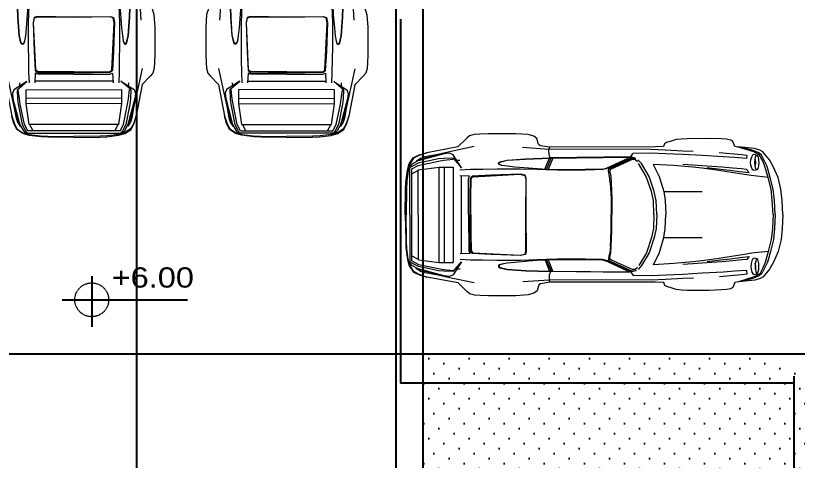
# Model space of a CAD drawing. Extents: x 250879 to 348495, y -51522 to -9360.
# Drawn here: x 308307 to 309183, y -21213 to -20714 of the extents above; entities that cross this region are included whole.
import ezdxf

# ---------------------------------------------------------------- set-up
doc = ezdxf.new("R2010")
doc.units = 0
doc.linetypes.add('CENTER2', pattern=[1.125, 0.75, -0.125, 0.125, -0.125])
doc.layers.get('0').update_dxf_attribs({"linetype": 'CONTINUOUS'})
for name, color, linetype, lineweight in [('A-text finishing', 6, 'CONTINUOUS', 13), ('AXIS CIRCLE', 10, 'CENTER2', 20), ('FIGURES', 153, 'CONTINUOUS', 0)]:
    doc.layers.add(name, color=color, linetype=linetype, lineweight=lineweight)
for name, color, linetype in [('AXIS', 1, 'CONTINUOUS'), ('FURNITURE', 4, 'CONTINUOUS'), ('HATCH', 8, 'CONTINUOUS'), ('WALL', 7, 'CONTINUOUS')]:
    doc.layers.add(name, color=color, linetype=linetype)
doc.styles.add('ARIAL', font='BOD_CR.TTF', dxfattribs={"width": 1.2})

# ---------------------------------------------------------------- blocks, each defined once
blk = doc.blocks.new('XREF1$0$02PCAR09')
at = {"color": 0, "linetype": 'ByBlock'}
for p, q in [((-138.14, 34.83), (-139.39, 33.77)), ((-136.04, 35.43), (-138.14, 34.83)), ((-133.57, 35.58), (-136.04, 35.43)), ((-129.86, 35.7), (-133.57, 35.58)), ((-117.88, 35.7), (-129.86, 35.7)), ((-112.33, 35.34), (-117.88, 35.7)), ((-109.85, 34.59), (-112.33, 35.34)), ((-108.47, 33.6), (-109.85, 34.59)), ((-139.39, 33.77), (-143.26, 30.05)), ((-107.73, 30.95), (-108.47, 33.6)), ((-52.16, 31.23), (-52.64, 29.95)), ((-51.29, 31.76), (-52.16, 31.23)), ((-48.85, 32.53), (-51.29, 31.76)), ((-47.09, 33.02), (-48.85, 32.53)), ((-44.85, 33.29), (-47.09, 33.02)), ((-42.26, 33.45), (-44.85, 33.29)), ((-32.75, 33.53), (-42.26, 33.45)), ((-27.18, 33.31), (-32.75, 33.53)), ((-24.96, 33.14), (-27.18, 33.31)), ((-22.98, 32.83), (-24.96, 33.14)), ((-22.13, 32.24), (-22.98, 32.83)), ((-21.22, 30), (-22.13, 32.24)), ((-143.26, 30.05), (-157.04, 27.42)), ((-146.25, 27.9), (-152.81, 26.43)), ((-136.16, 30.07), (-146.25, 27.9)), ((-103.18, 28.82), (-114.79, 29.59)), ((-107, 30.43), (-107.73, 30.95)), ((-102.8, 29.76), (-107, 30.43)), ((-103.18, 28.82), (-102.8, 29.76)), ((-58.2, 28.79), (-103.18, 28.82)), ((-103.18, 28.09), (-103.18, 28.82)), ((-103.06, 26.7), (-103.18, 28.09)), ((-56.22, 29.83), (-102.8, 29.76)), ((-58.2, 28.77), (-51.78, 28.55)), ((-52.64, 29.95), (-56.22, 29.83)), ((-51.78, 28.55), (-44.15, 28.14)), ((-44.15, 28.14), (-39.54, 27.93)), ((-19.65, 29.66), (-21.22, 30)), ((-12.48, 29.04), (-19.65, 29.78)), ((-12.79, 27.56), (-19.65, 29.66)), ((-13.04, 28.18), (-17.96, 29.55)), ((-10.59, 27.09), (-13.04, 28.18)), ((-10.14, 28.29), (-12.48, 29.04)), ((-8.78, 27.56), (-10.14, 28.29)), ((-164.79, 22.49), (-162.98, 25.22)), ((-162.81, 24.98), (-164.42, 22.49)), ((-162.98, 25.22), (-160.29, 26.5)), ((-160.49, 26.23), (-162.81, 24.98)), ((-159.78, 24.91), (-161.5, 23.73)), ((-149.39, 26.87), (-160.88, 23.8)), ((-151.85, 24.65), (-160.77, 22.81)), ((-157.04, 27.42), (-160.49, 26.23)), ((-160.29, 26.5), (-157.04, 27.42)), ((-159.78, 24.24), (-160.17, 23.99)), ((-157.91, 25.53), (-159.78, 24.91)), ((-157.91, 25.01), (-159.78, 24.24)), ((-152.81, 26.43), (-157.91, 25.53)), ((-153.83, 25.85), (-157.91, 25.01)), ((-153.47, 26.28), (-153.83, 25.85)), ((-149.51, 24.91), (-151.85, 24.65)), ((-145.43, 25.03), (-149.51, 24.91)), ((-149.51, 24.04), (-145.43, 24.53)), ((-147.04, 27.13), (-149.39, 26.87)), ((-145.43, 26.52), (-147.04, 27.13)), ((-141.73, 20.71), (-145.43, 26.52)), ((-145.43, 25.03), (-141.73, 20.73)), ((-145.43, 24.53), (-145.43, 25.03)), ((-121.6, 24.01), (-113.44, 24.57)), ((-121.58, 24.14), (-113.44, 24.69)), ((-113.44, 24.69), (-102.68, 25.08)), ((-113.44, 24.57), (-102.68, 24.96)), ((-104.9, 20.03), (-102.9, 24.96)), ((-104.22, 19.99), (-102.17, 24.96)), ((-101.45, 24.96), (-103.47, 19.98)), ((-102.68, 25.44), (-103.06, 26.7)), ((-67.1, 25.44), (-102.68, 25.06)), ((-102.68, 25.08), (-102.68, 25.44)), ((-102.68, 24.94), (-67.65, 25.32)), ((-102.68, 25.06), (-102.68, 24.94)), ((-77.45, 20.66), (-68.24, 24.88)), ((-67.39, 24.89), (-76.59, 20.66)), ((-76.17, 20.52), (-66.86, 24.77)), ((-66.4, 24.24), (-75.65, 20.03)), ((-66.42, 25.2), (-67.39, 24.89)), ((-67.1, 25.46), (-66.11, 26.89)), ((-67.1, 25.54), (-67.1, 25.54)), ((-64.81, 24.72), (-67.1, 25.46)), ((-66.86, 24.77), (-65.78, 24.81)), ((-65.14, 24.16), (-66.4, 24.24)), ((-58.32, 27.06), (-66.11, 26.89)), ((-65.78, 24.81), (-64.81, 24.72)), ((-64.13, 23.29), (-65.14, 24.16)), ((-62.4, 22.49), (-63.89, 24.21)), ((-48.2, 26.63), (-58.32, 27.06)), ((-44.15, 26.41), (-48.2, 26.63)), ((-35.6, 25.95), (-44.15, 26.41)), ((-26.33, 25.46), (-35.6, 25.95)), ((-28.03, 27.35), (-18.29, 26.45)), ((-21.41, 25.08), (-26.33, 25.46)), ((-16.03, 24.72), (-21.41, 25.08)), ((-18.29, 26.45), (-15.88, 26.19)), ((-15.88, 26.19), (-16.03, 24.72)), ((-14.12, 24.14), (-13.76, 25.41)), ((-13.76, 25.41), (-13.28, 26.26)), ((-13.28, 26.26), (-12.67, 26.55)), ((-10.26, 26.19), (-12.79, 27.56)), ((-12.67, 26.55), (-11.49, 26.19)), ((-12.31, 22.86), (-12.22, 24.26)), ((-12.22, 24.26), (-12.07, 25.22)), ((-12.22, 24.26), (-12.04, 22.86)), ((-12.07, 25.22), (-11.81, 25.93)), ((-11.81, 25.93), (-11.49, 26.19)), ((-11.49, 26.19), (-11.18, 25.93)), ((-11.18, 25.93), (-10.93, 25.22)), ((-10.93, 25.22), (-10.74, 24.13)), ((-9.43, 26.13), (-10.59, 27.09)), ((-8.9, 23.63), (-10.26, 26.19)), ((-6.9, 21.08), (-9.43, 26.13)), ((-5.94, 24.09), (-8.78, 27.56)), ((-165.56, 19.69), (-164.79, 22.49)), ((-164.42, 22.49), (-165.19, 19.69)), ((-163.6, 22.32), (-164.59, 21.21)), ((-163.6, 21.32), (-164.59, 20.71)), ((-164.59, -21.21), (-164.59, 21.21)), ((-160.88, 23.8), (-163.6, 22.32)), ((-160.77, 22.81), (-163.6, 21.32)), ((-163.6, 20.33), (-160.77, 21.82)), ((-161.5, 23.73), (-161.74, 23.33)), ((-160.77, 21.82), (-151.85, 23.66)), ((-160.77, 19.82), (-151.61, 21.07)), ((-151.85, 23.66), (-149.51, 24.04)), ((-151.61, 21.07), (-151.61, -21.07)), ((-151.61, 21.07), (-145.43, 21.07)), ((-149.26, 21.07), (-149.26, -21.19)), ((-145.43, -21.07), (-145.43, 21.07)), ((-142.39, 24.02), (-143.85, 23.95)), ((-125.42, 22.45), (-125.37, 22.96)), ((-125.08, 22.11), (-125.42, 22.45)), ((-125.37, 22.96), (-124.86, 23.34)), ((-125.15, 22.43), (-125.13, 22.84)), ((-124.89, 22.11), (-125.15, 22.43)), ((-125.13, 22.84), (-124.69, 23.22)), ((-124.01, 21.73), (-125.08, 22.11)), ((-123.84, 21.73), (-124.89, 22.11)), ((-124.86, 23.34), (-121.58, 24.14)), ((-124.69, 23.22), (-121.6, 24.01)), ((-121.62, 21.38), (-124.01, 21.73)), ((-121.62, 21.38), (-123.84, 21.73)), ((-118.22, 21.03), (-121.62, 21.38)), ((-112.19, 20.51), (-118.22, 21.03)), ((-60.22, 16.82), (-63.6, 22.49)), ((-58.97, 16.82), (-62.4, 22.49)), ((-57.13, 22.11), (-54.53, 16.8)), ((-48.2, 21.63), (-57.13, 22.11)), ((-39.78, 20.85), (-48.2, 21.63)), ((-39.78, 21.75), (-44.12, 22.11)), ((-35.6, 21.46), (-39.78, 21.75)), ((-35.6, 20.37), (-39.78, 20.85)), ((-31.38, 21.21), (-35.6, 21.46)), ((-26.79, 20.88), (-31.38, 21.21)), ((-22.2, 20.45), (-26.79, 20.88)), ((-14.22, 22.91), (-14.12, 24.14)), ((-14.12, 21.68), (-14.22, 22.91)), ((-13.76, 20.44), (-14.12, 21.68)), ((-12.24, 21.56), (-12.31, 22.86)), ((-12.04, 22.86), (-12.24, 21.56)), ((-12.07, 20.57), (-12.24, 21.58)), ((-10.74, 21.58), (-10.93, 20.51)), ((-10.74, 24.13), (-10.69, 22.86)), ((-10.69, 22.86), (-10.74, 21.58)), ((-7.91, 21.15), (-8.9, 23.63)), ((-6.56, 16.32), (-7.91, 21.15)), ((-5.57, 16.32), (-6.9, 21.08)), ((-4.27, 21.14), (-5.94, 24.09)), ((-2.17, 16.31), (-4.27, 21.14)), ((-166.21, 14.44), (-165.56, 19.69)), ((-165.19, 19.69), (-165.8, 14.82)), ((-163.6, 20.33), (-163.6, -20.33)), ((-163.6, 18.05), (-160.88, 19.53)), ((-160.77, 19.82), (-160.77, -19.82)), ((-137.77, 19.96), (-142.39, 19.75)), ((-138.14, 17.06), (-142.38, 17.26)), ((-141.73, 17.26), (-141.73, -17.16)), ((-132.34, 20.03), (-137.77, 19.96)), ((-128.55, 17.52), (-136.98, 17.01)), ((-136.55, 16.78), (-115.95, 17.82)), ((-126.04, 20.1), (-132.34, 20.03)), ((-115.76, 17.94), (-128.55, 17.52)), ((-115.78, 20.11), (-126.04, 20.1)), ((-115.95, 17.82), (-113.73, 17.36)), ((-108.37, 19.87), (-115.78, 20.11)), ((-113.56, 17.48), (-115.76, 17.94)), ((-113.73, 17.36), (-113.35, 15.95)), ((-113.2, 16.07), (-113.56, 17.48)), ((-108.37, 20.23), (-112.19, 20.51)), ((-104.22, 19.99), (-108.37, 20.23)), ((-104.27, 19.73), (-108.37, 19.87)), ((-99.56, 19.65), (-104.27, 19.73)), ((-99.52, 19.84), (-104.22, 19.99)), ((-87.11, 19.64), (-99.56, 19.65)), ((-87.11, 19.87), (-99.52, 19.84)), ((-82.86, 19.87), (-87.11, 19.87)), ((-82.86, 19.72), (-87.11, 19.64)), ((-79.67, 19.98), (-82.86, 19.87)), ((-79.63, 19.86), (-82.86, 19.72)), ((-79.67, 19.96), (-78.74, 20.2)), ((-77.89, 20.2), (-79.63, 19.86)), ((-78.74, 20.2), (-77.45, 20.66)), ((-77.21, 20.44), (-77.89, 20.2)), ((-76.59, 20.66), (-77.21, 20.44)), ((-76.95, 19.52), (-76.71, 20.25)), ((-76.73, 18.37), (-76.95, 19.52)), ((-76.42, 16.82), (-76.73, 18.37)), ((-76.71, 20.25), (-76.17, 20.52)), ((-76.22, 19.69), (-76.44, 19.24)), ((-76.44, 19.24), (-76.15, 18.22)), ((-75.65, 20.03), (-76.22, 19.69)), ((-76.15, 18.22), (-75.93, 16.82)), ((-28.21, 19.38), (-35.6, 20.37)), ((-33.48, 20.69), (-27.45, 19.99)), ((-24.62, 18.78), (-28.21, 19.38)), ((-27.45, 19.99), (-23.36, 19.5)), ((-17.01, 17.6), (-24.62, 18.78)), ((-23.36, 19.5), (-19.12, 18.97)), ((-18.2, 20.06), (-22.2, 20.45)), ((-19.12, 18.97), (-14.89, 18.51)), ((-16, 19.87), (-18.2, 20.06)), ((-13.95, 17.11), (-17.01, 17.6)), ((-14.89, 18.51), (-16, 19.87)), ((-13.28, 19.65), (-13.76, 20.44)), ((-12.67, 19.33), (-13.28, 19.65)), ((-11.49, 19.6), (-12.67, 19.33)), ((-11.81, 19.84), (-12.07, 20.57)), ((-11.49, 19.6), (-11.81, 19.84)), ((-11.18, 19.81), (-11.49, 19.6)), ((-10.93, 20.51), (-11.18, 19.81)), ((-166.35, 11.22), (-166.21, 14.44)), ((-165.8, 14.82), (-165.94, 11.59)), ((-138.66, 0), (-138.57, 15.9)), ((-138.57, 15.9), (-138.14, 17.06)), ((-137.9, 15.9), (-138.04, 8.28)), ((-137.51, 16.58), (-137.9, 15.9)), ((-137.56, 8.16), (-137.48, 15.78)), ((-136.98, 17.01), (-137.51, 16.58)), ((-137.48, 15.78), (-137.08, 16.44)), ((-137.08, 16.44), (-136.55, 16.78)), ((-113.4, -0.02), (-113.2, 16.07)), ((-113.35, 15.95), (-113.4, 0.02)), ((-76.1, 14.07), (-76.42, 16.82)), ((-76.1, 14.07), (-75.74, 7.15)), ((-75.93, 16.82), (-75.72, 13.98)), ((-75.72, 13.98), (-75.43, 7.15)), ((-60.22, 16.82), (-60.22, 16.82)), ((-58, 10.14), (-60.22, 16.82)), ((-56.75, 10.14), (-58.97, 16.82)), ((-54.53, 16.8), (-52.55, 10.14)), ((-6.56, 16.32), (-13.95, 17.11)), ((-5.26, 11.13), (-6.56, 16.32)), ((-4.27, 11.13), (-5.57, 16.32)), ((-0.87, 11.13), (-2.17, 16.31)), ((-166.57, 0.02), (-166.35, 11.22)), ((-165.94, 11.59), (-166.08, 0)), ((-4.7, 6.2), (-5.26, 11.13)), ((-3.7, 6.2), (-4.27, 11.13)), ((-0.31, 6.18), (-0.87, 11.13)), ((-138.04, 8.28), (-138.04, 0)), ((-137.56, 0), (-137.56, 8.16)), ((-75.74, 7.15), (-75.77, 0)), ((-75.43, 7.15), (-75.4, 0)), ((-57.13, 6.18), (-58, 10.14)), ((-55.9, 6.18), (-56.75, 10.14)), ((-52.55, 10.14), (-44.12, 10.09)), ((-52.55, 10.14), (-51.92, 6.18)), ((-44.12, 10.09), (-35.6, 10.09)), ((-56.89, 0), (-57.13, 6.18)), ((-55.64, 0), (-55.9, 6.18)), ((-51.92, 6.18), (-51.68, 0)), ((-4.39, 0), (-4.7, 6.2)), ((-3.4, 0), (-3.7, 6.2)), ((0, 0), (-0.31, 6.18)), ((-165.94, -11.59), (-166.08, 0)), ((-138.66, 0), (-138.57, -15.9)), ((-138.04, -8.28), (-138.04, 0)), ((-137.56, 0), (-137.56, -8.16)), ((-113.4, 0.02), (-113.2, -16.07)), ((-75.74, -7.15), (-75.77, 0)), ((-75.43, -7.15), (-75.4, 0)), ((-56.89, 0), (-57.13, -6.18)), ((-55.64, 0), (-55.9, -6.18)), ((-51.92, -6.18), (-51.68, 0)), ((-4.39, 0), (-4.7, -6.2)), ((-3.4, 0), (-3.7, -6.2)), ((0, 0), (-0.31, -6.18)), ((-166.57, -0.02), (-166.35, -11.22)), ((-113.35, -15.95), (-113.4, -0.02)), ((-57.13, -6.18), (-58, -10.14)), ((-55.9, -6.18), (-56.75, -10.14)), ((-52.55, -10.14), (-51.92, -6.18)), ((-4.7, -6.2), (-5.26, -11.13)), ((-3.7, -6.2), (-4.27, -11.13)), ((-0.31, -6.18), (-0.87, -11.13)), ((-137.9, -15.9), (-138.04, -8.28)), ((-137.56, -8.16), (-137.48, -15.78)), ((-76.1, -14.07), (-75.74, -7.15)), ((-75.72, -13.98), (-75.43, -7.15)), ((-58, -10.14), (-60.22, -16.82)), ((-56.75, -10.14), (-58.97, -16.82)), ((-54.53, -16.8), (-52.55, -10.14)), ((-52.55, -10.14), (-44.12, -10.09)), ((-44.12, -10.09), (-35.6, -10.09)), ((-166.35, -11.22), (-166.21, -14.44)), ((-165.8, -14.82), (-165.94, -11.59)), ((-5.26, -11.13), (-6.56, -16.32)), ((-4.27, -11.13), (-5.57, -16.32)), ((-0.87, -11.13), (-2.17, -16.31)), ((-166.21, -14.44), (-165.56, -19.69)), ((-165.19, -19.69), (-165.8, -14.82)), ((-138.14, -17.06), (-142.38, -17.26)), ((-138.57, -15.9), (-138.14, -17.06)), ((-137.51, -16.58), (-137.9, -15.9)), ((-136.98, -17.01), (-137.51, -16.58)), ((-137.48, -15.78), (-137.08, -16.44)), ((-137.08, -16.44), (-136.55, -16.78)), ((-128.55, -17.52), (-136.98, -17.01)), ((-136.55, -16.78), (-115.95, -17.82)), ((-113.73, -17.36), (-113.35, -15.95)), ((-113.2, -16.07), (-113.56, -17.48)), ((-76.42, -16.82), (-76.73, -18.37)), ((-76.1, -14.07), (-76.42, -16.82)), ((-76.15, -18.22), (-75.93, -16.82)), ((-75.93, -16.82), (-75.72, -13.98)), ((-60.22, -16.82), (-63.6, -22.49)), ((-58.97, -16.82), (-62.4, -22.49)), ((-60.22, -16.82), (-60.22, -16.82)), ((-57.13, -22.11), (-54.53, -16.8)), ((-13.95, -17.11), (-17.01, -17.6)), ((-6.56, -16.32), (-13.95, -17.11)), ((-6.56, -16.32), (-7.91, -21.15)), ((-5.57, -16.32), (-6.9, -21.08)), ((-2.17, -16.31), (-4.27, -21.14)), ((-165.56, -19.69), (-164.79, -22.49)), ((-164.42, -22.49), (-165.19, -19.69)), ((-163.6, -18.05), (-160.88, -19.53)), ((-163.6, -20.33), (-160.77, -21.82)), ((-160.77, -19.82), (-151.61, -21.07)), ((-137.77, -19.96), (-142.39, -19.75)), ((-132.34, -20.03), (-137.77, -19.96)), ((-126.04, -20.1), (-132.34, -20.03)), ((-115.76, -17.94), (-128.55, -17.52)), ((-115.78, -20.11), (-126.04, -20.1)), ((-112.19, -20.51), (-118.22, -21.03)), ((-115.95, -17.82), (-113.73, -17.36)), ((-108.37, -19.87), (-115.78, -20.11)), ((-113.56, -17.48), (-115.76, -17.94)), ((-108.37, -20.23), (-112.19, -20.51)), ((-104.27, -19.73), (-108.37, -19.87)), ((-104.22, -19.99), (-108.37, -20.23)), ((-104.9, -20.03), (-102.9, -24.96)), ((-99.56, -19.65), (-104.27, -19.73)), ((-99.52, -19.84), (-104.22, -19.99)), ((-104.22, -19.99), (-102.17, -24.96)), ((-101.45, -24.96), (-103.47, -19.98)), ((-87.11, -19.64), (-99.56, -19.65)), ((-87.11, -19.87), (-99.52, -19.84)), ((-82.86, -19.72), (-87.11, -19.64)), ((-82.86, -19.87), (-87.11, -19.87)), ((-79.63, -19.86), (-82.86, -19.72)), ((-79.67, -19.98), (-82.86, -19.87)), ((-79.67, -19.96), (-78.74, -20.2)), ((-77.89, -20.2), (-79.63, -19.86)), ((-78.74, -20.2), (-77.45, -20.66)), ((-77.21, -20.44), (-77.89, -20.2)), ((-77.45, -20.66), (-68.24, -24.88)), ((-76.59, -20.66), (-77.21, -20.44)), ((-76.73, -18.37), (-76.95, -19.52)), ((-76.95, -19.52), (-76.71, -20.25)), ((-76.71, -20.25), (-76.17, -20.52)), ((-67.39, -24.89), (-76.59, -20.66)), ((-76.44, -19.24), (-76.15, -18.22)), ((-76.22, -19.69), (-76.44, -19.24)), ((-75.65, -20.03), (-76.22, -19.69)), ((-76.17, -20.52), (-66.86, -24.77)), ((-66.4, -24.24), (-75.65, -20.03)), ((-35.6, -20.37), (-39.78, -20.85)), ((-28.21, -19.38), (-35.6, -20.37)), ((-33.48, -20.69), (-27.45, -19.99)), ((-24.62, -18.78), (-28.21, -19.38)), ((-27.45, -19.99), (-23.36, -19.5)), ((-22.2, -20.45), (-26.79, -20.88)), ((-17.01, -17.6), (-24.62, -18.78)), ((-23.36, -19.5), (-19.12, -18.97)), ((-18.2, -20.06), (-22.2, -20.45)), ((-19.12, -18.97), (-14.89, -18.51)), ((-16, -19.87), (-18.2, -20.06)), ((-14.89, -18.51), (-16, -19.87)), ((-13.76, -20.44), (-14.12, -21.68)), ((-13.28, -19.65), (-13.76, -20.44)), ((-12.67, -19.33), (-13.28, -19.65)), ((-11.49, -19.6), (-12.67, -19.33)), ((-12.07, -20.57), (-12.24, -21.58)), ((-11.81, -19.84), (-12.07, -20.57)), ((-11.49, -19.6), (-11.81, -19.84)), ((-11.18, -19.81), (-11.49, -19.6)), ((-10.93, -20.51), (-11.18, -19.81)), ((-10.74, -21.58), (-10.93, -20.51)), ((-164.79, -22.49), (-162.98, -25.22)), ((-163.6, -21.32), (-164.59, -20.71)), ((-163.6, -22.32), (-164.59, -21.21)), ((-162.81, -24.98), (-164.42, -22.49)), ((-160.77, -22.81), (-163.6, -21.32)), ((-160.88, -23.8), (-163.6, -22.32)), ((-161.5, -23.73), (-161.74, -23.33)), ((-159.78, -24.91), (-161.5, -23.73)), ((-149.39, -26.87), (-160.88, -23.8)), ((-160.77, -21.82), (-151.85, -23.66)), ((-151.85, -24.65), (-160.77, -22.81)), ((-159.78, -24.24), (-160.17, -23.99)), ((-151.85, -23.66), (-149.51, -24.04)), ((-151.61, -21.07), (-145.43, -21.07)), ((-149.51, -24.04), (-145.43, -24.53)), ((-141.73, -20.71), (-145.43, -26.52)), ((-145.43, -25.03), (-141.73, -20.73)), ((-142.39, -24.02), (-143.85, -23.95)), ((-125.08, -22.11), (-125.42, -22.45)), ((-125.42, -22.45), (-125.37, -22.96)), ((-125.37, -22.96), (-124.86, -23.34)), ((-124.89, -22.11), (-125.15, -22.43)), ((-125.15, -22.43), (-125.13, -22.84)), ((-125.13, -22.84), (-124.69, -23.22)), ((-124.01, -21.73), (-125.08, -22.11)), ((-123.84, -21.73), (-124.89, -22.11)), ((-124.86, -23.34), (-121.58, -24.14)), ((-124.69, -23.22), (-121.6, -24.01)), ((-121.62, -21.38), (-124.01, -21.73)), ((-121.62, -21.38), (-123.84, -21.73)), ((-118.22, -21.03), (-121.62, -21.38)), ((-121.6, -24.01), (-113.44, -24.57)), ((-121.58, -24.14), (-113.44, -24.69)), ((-64.13, -23.29), (-65.14, -24.16)), ((-62.4, -22.49), (-63.89, -24.21)), ((-48.2, -21.63), (-57.13, -22.11)), ((-39.78, -20.85), (-48.2, -21.63)), ((-39.78, -21.75), (-44.12, -22.11)), ((-35.6, -21.46), (-39.78, -21.75)), ((-31.38, -21.21), (-35.6, -21.46)), ((-26.79, -20.88), (-31.38, -21.21)), ((-14.12, -21.68), (-14.22, -22.91)), ((-14.22, -22.91), (-14.12, -24.14)), ((-14.12, -24.14), (-13.76, -25.41)), ((-12.24, -21.56), (-12.31, -22.86)), ((-12.31, -22.86), (-12.22, -24.26)), ((-12.04, -22.86), (-12.24, -21.56)), ((-12.22, -24.26), (-12.04, -22.86)), ((-10.93, -25.22), (-10.74, -24.13)), ((-10.69, -22.86), (-10.74, -21.58)), ((-10.74, -24.13), (-10.69, -22.86)), ((-8.9, -23.63), (-10.26, -26.19)), ((-6.9, -21.08), (-9.43, -26.13)), ((-7.91, -21.15), (-8.9, -23.63)), ((-5.94, -24.09), (-8.78, -27.56)), ((-4.27, -21.14), (-5.94, -24.09)), ((-162.98, -25.22), (-160.29, -26.5)), ((-160.49, -26.23), (-162.81, -24.98)), ((-157.04, -27.42), (-160.49, -26.23)), ((-160.29, -26.5), (-157.04, -27.42)), ((-157.91, -25.01), (-159.78, -24.24)), ((-157.91, -25.53), (-159.78, -24.91)), ((-153.83, -25.85), (-157.91, -25.01)), ((-152.81, -26.43), (-157.91, -25.53)), ((-143.26, -30.05), (-157.04, -27.42)), ((-153.47, -26.28), (-153.83, -25.85)), ((-146.25, -27.9), (-152.81, -26.43)), ((-149.51, -24.91), (-151.85, -24.65)), ((-145.43, -25.03), (-149.51, -24.91)), ((-147.04, -27.13), (-149.39, -26.87)), ((-145.43, -26.52), (-147.04, -27.13)), ((-145.43, -24.53), (-145.43, -25.03)), ((-113.44, -24.57), (-102.68, -24.96)), ((-113.44, -24.69), (-102.68, -25.08)), ((-103.06, -26.7), (-103.18, -28.09)), ((-102.68, -25.44), (-103.06, -26.7)), ((-102.68, -25.06), (-102.68, -24.94)), ((-102.68, -24.94), (-67.65, -25.32)), ((-67.1, -25.44), (-102.68, -25.06)), ((-102.68, -25.08), (-102.68, -25.44)), ((-66.42, -25.2), (-67.39, -24.89)), ((-64.81, -24.72), (-67.1, -25.46)), ((-67.1, -25.46), (-66.11, -26.89)), ((-67.1, -25.54), (-67.1, -25.54)), ((-66.86, -24.77), (-65.78, -24.81)), ((-65.14, -24.16), (-66.4, -24.24)), ((-58.32, -27.06), (-66.11, -26.89)), ((-65.78, -24.81), (-64.81, -24.72)), ((-48.2, -26.63), (-58.32, -27.06)), ((-44.15, -26.41), (-48.2, -26.63)), ((-35.6, -25.95), (-44.15, -26.41)), ((-26.33, -25.46), (-35.6, -25.95)), ((-28.03, -27.35), (-18.29, -26.45)), ((-21.41, -25.08), (-26.33, -25.46)), ((-16.03, -24.72), (-21.41, -25.08)), ((-12.79, -27.56), (-19.65, -29.66)), ((-18.29, -26.45), (-15.88, -26.19)), ((-15.88, -26.19), (-16.03, -24.72)), ((-13.76, -25.41), (-13.28, -26.26)), ((-13.28, -26.26), (-12.67, -26.55)), ((-10.59, -27.09), (-13.04, -28.18)), ((-10.26, -26.19), (-12.79, -27.56)), ((-12.67, -26.55), (-11.49, -26.19)), ((-12.22, -24.26), (-12.07, -25.22)), ((-12.07, -25.22), (-11.81, -25.93)), ((-11.81, -25.93), (-11.49, -26.19)), ((-11.49, -26.19), (-11.18, -25.93)), ((-11.18, -25.93), (-10.93, -25.22)), ((-9.43, -26.13), (-10.59, -27.09)), ((-8.78, -27.56), (-10.14, -28.29)), ((-136.16, -30.07), (-146.25, -27.9)), ((-139.39, -33.77), (-143.26, -30.05)), ((-103.18, -28.82), (-114.79, -29.59)), ((-107.73, -30.95), (-108.47, -33.6)), ((-107, -30.43), (-107.73, -30.95)), ((-102.8, -29.76), (-107, -30.43)), ((-103.18, -28.09), (-103.18, -28.82)), ((-58.2, -28.79), (-103.18, -28.82)), ((-103.18, -28.82), (-102.8, -29.76)), ((-56.22, -29.83), (-102.8, -29.76)), ((-58.2, -28.77), (-51.78, -28.55)), ((-52.64, -29.95), (-56.22, -29.83)), ((-52.16, -31.23), (-52.64, -29.95)), ((-51.78, -28.55), (-44.15, -28.14)), ((-44.15, -28.14), (-39.54, -27.93)), ((-21.22, -30), (-22.13, -32.24)), ((-19.65, -29.66), (-21.22, -30)), ((-12.48, -29.04), (-19.65, -29.78)), ((-13.04, -28.18), (-17.96, -29.55)), ((-10.14, -28.29), (-12.48, -29.04)), ((-138.14, -34.83), (-139.39, -33.77)), ((-108.47, -33.6), (-109.85, -34.59)), ((-51.29, -31.76), (-52.16, -31.23)), ((-48.85, -32.53), (-51.29, -31.76)), ((-47.09, -33.02), (-48.85, -32.53)), ((-44.85, -33.29), (-47.09, -33.02)), ((-42.26, -33.45), (-44.85, -33.29)), ((-32.75, -33.53), (-42.26, -33.45)), ((-27.18, -33.31), (-32.75, -33.53)), ((-24.96, -33.14), (-27.18, -33.31)), ((-22.98, -32.83), (-24.96, -33.14)), ((-22.13, -32.24), (-22.98, -32.83)), ((-136.04, -35.43), (-138.14, -34.83)), ((-133.57, -35.58), (-136.04, -35.43)), ((-129.86, -35.7), (-133.57, -35.58)), ((-117.88, -35.7), (-129.86, -35.7)), ((-112.33, -35.34), (-117.88, -35.7)), ((-109.85, -34.59), (-112.33, -35.34))]:
    blk.add_line(p, q, dxfattribs=at)
blk = doc.blocks.new('AXISG')
at = {"layer": 'AXIS'}
for p, q in [((306715.52, -23682.85), (306715.52, -19766.82)), ((307035.68, -19949.16), (307035.68, -23531.69)), ((305610.04, -21092.83), (307936.9, -21092.83))]:
    blk.add_line(p, q, dxfattribs=at)

msp = doc.modelspace()

# ---------------------------------------------------------------- hatches: boundary and pattern name
at = {"layer": 'FURNITURE', "ltscale": 3}
h = msp.add_hatch(dxfattribs=at)
h.set_pattern_fill('DOTS', color=256, scale=10, angle=45, style=0)
h.paths.add_polyline_path([(309177.89641, -21125.63262), (308762.41953, -21125.63262), (308762.41953, -21265.09428), (308939.26833, -21265.09428), (309021.91811, -21216.45851), (309021.91811, -21265.09428), (309177.89641, -21265.09428)], flags=17)
h.paths.add_polyline_path([(309177.89641, -21265.09428), (309021.91811, -21265.09428), (309021.91811, -21313.73006), (308939.26833, -21265.09428), (308762.41953, -21265.09428), (308762.41953, -21467.83296), (309177.89641, -21467.83296)])
h.paths.add_polyline_path([(309202.89641, -21265.09428), (309177.89641, -21265.09428), (309177.89641, -21467.83296), (309202.89641, -21467.83296)])
h.paths.add_polyline_path([(309202.89641, -21107.66838), (309172.89641, -21107.66838), (309172.89641, -21092.83296), (308762.41953, -21092.83296), (308762.41953, -21125.63262), (309177.89641, -21125.63262), (309177.89641, -21265.09428), (309202.89641, -21265.09428)])
h.paths.add_polyline_path([(309545.73312, -21107.6715), (309233.71977, -21107.6715), (309232.89641, -21107.66838), (309202.89641, -21107.66838), (309202.89641, -21265.09428), (309345.0708, -21265.09428, -0.414213562), (309545.0708, -21465.09428), (309545.0708, -21492.66838), (309663.31252, -21492.66838, -0.997786179), (309763.31203, -21492.89), (309781.46005, -21492.89), (309742.69734, -21272.95699, 0.363991978)])
h.paths.add_polyline_path([(309345.0708, -21265.09428), (309202.89641, -21265.09428), (309202.89641, -21467.83296), (309227.89641, -21467.83296, -0.146797102), (309293.01773, -21492.66838), (309545.0708, -21492.66838), (309545.0708, -21465.09428, 0.414213562)], flags=17)
h.paths.add_polyline_path([(309506.50885, -21312.95128), (309506.50885, -21272.71465), (309529.46153, -21272.71465), (309529.46153, -21312.95128)], flags=24)

# ---------------------------------------------------------------- linework, layer by layer
at = {"layer": 'AXIS'}
for p, q in [((308762.41953, -19874.391), (308762.41953, -23531.69157)), ((307410.37367, -21092.83296), (309663.64124, -21092.83296))]:
    msp.add_line(p, q, dxfattribs=at)
at = {"layer": 'AXIS CIRCLE'}
msp.add_circle((308391.72937, -21032.32861), 18.93611, dxfattribs=at)
at = {"layer": 'FURNITURE', "ltscale": 3}
for p, q in [((308732.41953, -23078.16214), (308732.41953, -20302.83296)), ((309177.89641, -21117.83296), (309177.89641, -21467.83296)), ((309177.89641, -21125.63262), (308737.41953, -21125.63262))]:
    msp.add_line(p, q, dxfattribs=at)
at = {"layer": 'HATCH', "linetype": 'ByBlock', "ltscale": 3}
msp.add_line((308442.26007, -23698.96373), (308442.26007, -19529.41674), dxfattribs=at)
at = {"layer": 'WALL', "linetype": 'Continuous', "ltscale": 3}
msp.add_line((308737.41953, -20717.83296), (308737.41953, -21125.63262), dxfattribs=at)
at = {"layer": 'WALL', "linetype": 'Continuous'}
for p, q in [((308391.72937, -21005.84361), (308391.72937, -21062.7845)), ((308358.63192, -21032.32861), (308498.98971, -21032.32861))]:
    msp.add_line(p, q, dxfattribs=at)

# ---------------------------------------------------------------- block references
at = {"layer": 'FIGURES', "lineweight": 0}
for p, xscale, yscale, zscale, rotation in [((308371.25309, -20427.52493), -2.539999999841102, 2.53999999910593, 2.540000000000873, 270.076842413783), ((308610.48802, -20427.52493, -260.82678), 2.539999999841102, 2.539999999841102, 2.539999999841102, 89.923157586217), ((309165.7004, -20936.63164, -260.82678), -2.539999999841102, 2.53999999910593, 2.540000000000873, 180.076842413783)]:
    msp.add_blockref('XREF1$0$02PCAR09', p, dxfattribs=dict(at, xscale=xscale, yscale=yscale, zscale=zscale, rotation=rotation))
at = {"layer": 'WALL', "linetype": 'Continuous'}
msp.add_blockref('AXISG', (1726.73997, 0.16459), dxfattribs=at)

# ---------------------------------------------------------------- texts
at = {"layer": 'A-text finishing', "style": 'ARIAL', "width": 1.2}
msp.add_text('+6.00', height=22.68, dxfattribs=at).set_placement((308414.03048, -21018.63543))

doc.saveas('drawing.dxf')
